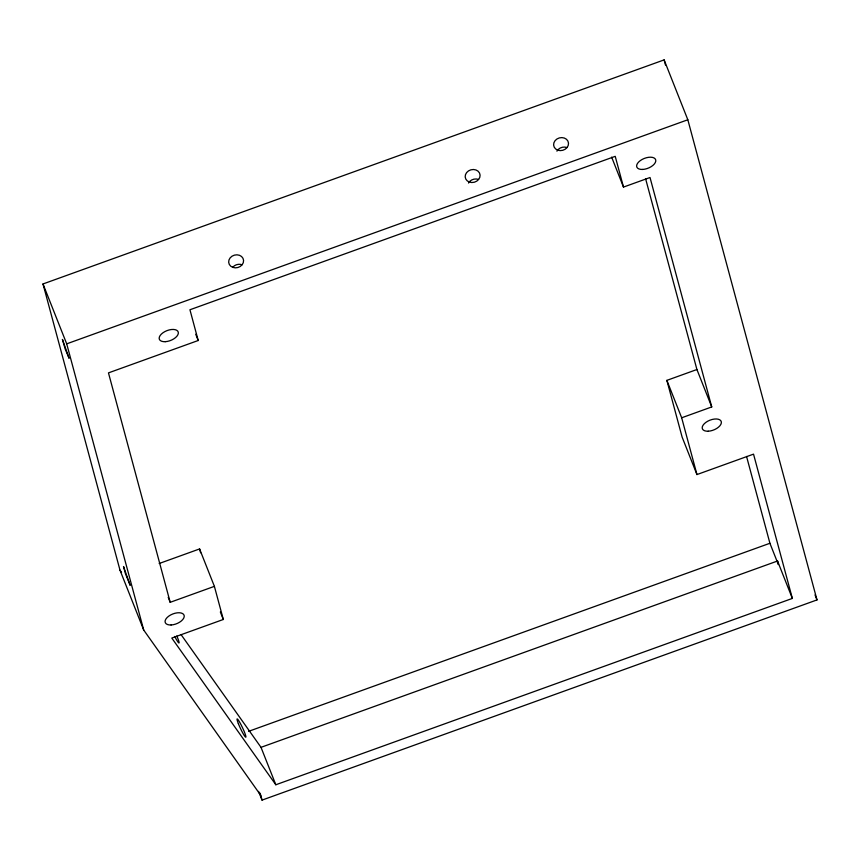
<?xml version="1.0" encoding="UTF-8"?>
<svg xmlns="http://www.w3.org/2000/svg" width="860" height="860" viewBox="0 0 860 860"><rect width="100%" height="100%" fill="white"/><g stroke="black" fill="none" stroke-linecap="round" stroke-linejoin="round"><path stroke-width="1.29" d="M262.042 800.112L260.763 795.382L143.706 630.036L119.992 570.148L43 283.961L664.124 59.888L687.828 119.766L817 599.914L262.042 800.112L258.58 791.383M143.706 630.036L66.704 343.839L687.828 119.766M214.398 586.359L223.31 619.479L171.796 638.055L275.823 784.761L792.35 598.42L753.532 454.144L696.955 474.559L681.679 417.788L711.736 406.941L650.02 177.515L623.489 187.082L615.222 156.337L189.942 309.761L198.208 340.506L108.468 372.885L170.194 602.312L214.398 586.359L199.584 548.938L159.165 563.515M696.955 474.559L682.13 437.127L666.865 380.367L696.922 369.52L645.666 178.977M248.572 731.355L769.915 543.273L746.555 456.445M181.041 634.572L261.01 747.34L777.537 561L792.35 598.42M119.992 570.148L121.54 572.341M815.022 594.916L817 599.914M769.915 543.273L778.311 564.482M696.922 369.52L711.736 406.941M611.643 157.143L623.489 187.082M666.865 380.367L681.679 417.788M195.747 334.271L198.208 340.506M220.343 611.987L223.31 619.479M261.01 747.34L275.823 784.761M259.774 792.888L260.763 795.382M168.216 597.324L170.194 602.312M43 283.961L66.704 343.839M664.124 59.888L665.511 65.059M777.537 561L778.483 564.547M199.584 548.938L200.617 552.754M233.081 266.88A7.525 6.429 -15.1 0 1 242.004 264.751M468.506 183.04A7.525 6.429 -15.1 0 1 478.515 179.428M556.925 151.145A7.525 6.429 -15.1 0 1 566.933 147.533M176.827 635.981A10.116 1.086 64.6 0 1 178.966 642.99A10.116 1.086 64.6 0 1 174.73 636.443M62.447 339.496L65.252 349.16L69.101 358.287L62.447 339.496M123.528 566.557L125.463 573.749L130.193 585.348L123.528 566.557M232.802 267.374A7.525 6.429 -15.1 0 0 243.573 260.419A7.525 6.429 -15.1 0 0 232.006 256.205A7.525 6.429 -15.1 0 0 232.802 267.374M469.313 182.051A7.525 6.429 -15.1 0 0 480.084 175.096A7.525 6.429 -15.1 0 0 468.517 170.882A7.525 6.429 -15.1 0 0 469.313 182.051M557.731 150.145A7.525 6.429 -15.1 0 0 568.503 143.201A7.525 6.429 -15.1 0 0 556.936 138.987A7.525 6.429 -15.1 0 0 557.731 150.145M238.37 723.679A10.116 1.086 64.6 0 0 245.777 737.203A10.116 1.086 64.6 0 0 240.252 723.26A10.116 1.086 64.6 0 0 238.37 723.679M171.075 624.983A10.116 5.246 -21.6 0 0 184.148 615.438A10.116 5.246 -21.6 0 0 168.71 616.179A10.116 5.246 -21.6 0 0 171.075 624.983M165.184 341.689A10.116 5.246 -21.6 0 0 178.256 332.132A10.116 5.246 -21.6 0 0 162.82 332.874A10.116 5.246 -21.6 0 0 165.184 341.689M642.635 169.441A10.116 5.246 -21.6 0 0 655.707 159.895A10.116 5.246 -21.6 0 0 640.259 160.637A10.116 5.246 -21.6 0 0 642.635 169.441M708.21 431.215A10.116 5.246 -21.6 0 0 721.282 421.669A10.116 5.246 -21.6 0 0 705.834 422.41A10.116 5.246 -21.6 0 0 708.21 431.215"/></g></svg>
